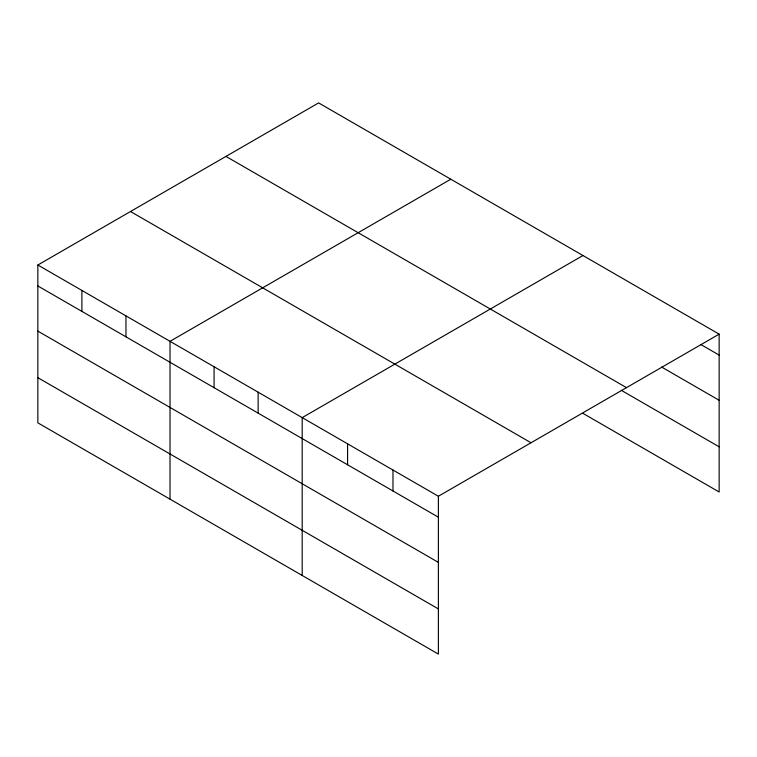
<?xml version="1.0" encoding="UTF-8"?>
<svg xmlns="http://www.w3.org/2000/svg" width="757" height="757" viewBox="0 0 757 757"><rect width="100%" height="100%" fill="white"/><g stroke="black" fill="none" stroke-linecap="round" stroke-linejoin="round"><path stroke-width="1.14" d="M582.975 413.369L719.15 491.993L719.15 334.149L318.621 102.905L37.85 265.007L37.85 422.851L438.379 654.095L438.379 496.251L719.15 334.149M450.793 179.22L170.022 341.322L170.022 499.166M582.975 255.525L302.194 417.627L302.194 575.471M700.991 344.615L719.15 355.09M661.656 367.069L719.15 400.273M225.965 156.406L626.493 387.641M621.308 390.319L719.15 446.81M130.507 211.515L531.036 442.76M37.85 265.007L438.379 496.251M37.85 285.957L438.379 517.201M37.85 331.131L438.379 562.375M37.85 377.677L438.379 608.921M392.987 470.04L392.987 490.99M347.586 443.839L347.586 464.779M258.137 392.192L258.137 413.142M214.08 366.757L214.08 387.707M125.965 315.887L125.965 336.827M81.907 290.451L81.907 311.392"/></g></svg>
